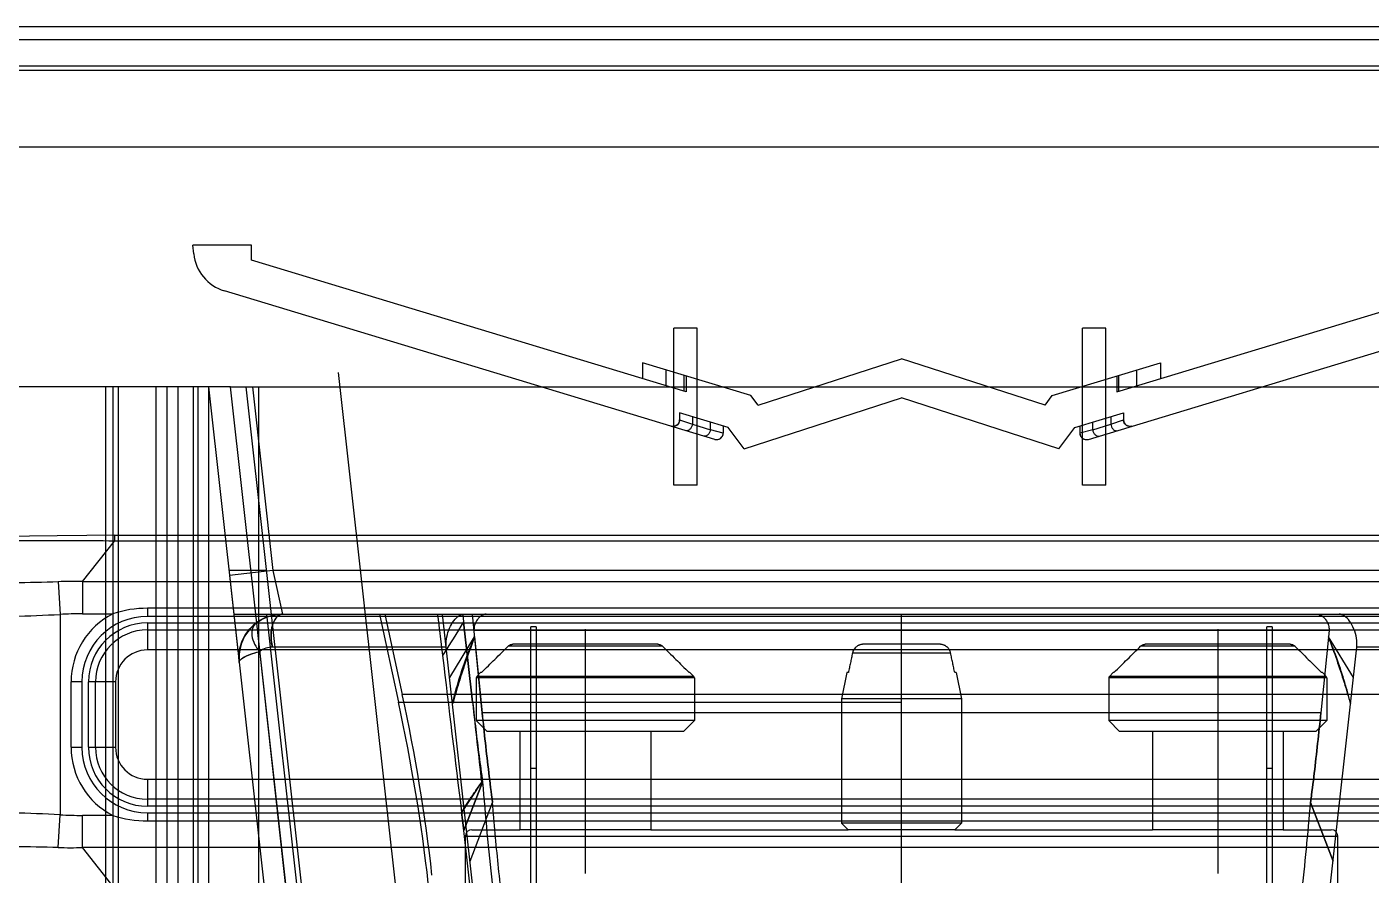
# Model space of a CAD drawing. Header units: millimetres. Extents: x -97344 to -49824, y -57049 to -40247.
# Drawn here: x -65579.8 to -65518.1, y -52831.3 to -52792.4 of the extents above; entities that cross this region are included whole.
import ezdxf

# ---------------------------------------------------------------- set-up
doc = ezdxf.new("R2010")
doc.units = ezdxf.units.MM
doc.header["$LTSCALE"] = 200
doc.linetypes.add('DOT_CENTER', pattern=[14, 12, -1, 0, -1])
for name, color, linetype in [('06___PRT_ALL_SURFS', 7, 'Continuous'), ('1', 7, 'Continuous'), ('DIM', 3, 'Continuous'), ('LAY0001', 7, 'Continuous'), ('PP025_18_1', 7, 'Continuous')]:
    doc.layers.add(name, color=color, linetype=linetype)

# ---------------------------------------------------------------- blocks, each defined once
blk = doc.blocks.new('23-D1020-B_EXTRUSION-MAIN-BODY_BASESTAND-0_5m_Absen-PL__363', base_point=(418.75, -61.98))
at = {"color": 7, "linetype": 'Continuous'}
for p, q in [((892.007, 18.02), (441.246, 18.02)), ((892.007, 17.82), (441.246, 17.82))]:
    blk.add_line(p, q, dxfattribs=at)
blk = doc.blocks.new('Top1', base_point=(668.75, -75.52))
blk.add_blockref('23-D1020-B_EXTRUSION-MAIN-BODY_BASESTAND-0_5m_Absen-PL__363', (418.75, -61.98))
blk = doc.blocks.new('*U1521')
blk.add_blockref('Top1', (0, -50.114))
blk = doc.blocks.new('*U1522')
at = {"layer": 'DIM', "color": 0, "linetype": 'ByBlock', "lineweight": -2, "transparency": 16777216}
blk.add_blockref('*U1521', (4000, 0), dxfattribs=at)
blk = doc.blocks.new('2250')
at = {"color": 7, "linetype": 'Continuous'}
for p, q in [((-45202.36, -64419.34), (-45473.202, -64419.34)), ((-45389.543, -64419.919), (-45286.019, -64419.919)), ((-45348.226, -64440.34), (-45348.226, -64433.15)), ((-45347.156, -64433.15), (-45348.226, -64433.15)), ((-45347.156, -64440.34), (-45347.156, -64433.15)), ((-45329.476, -64440.34), (-45329.476, -64433.15)), ((-45328.406, -64433.15), (-45329.476, -64433.15)), ((-45328.406, -64440.34), (-45328.406, -64433.15)), ((-45347.156, -64440.34), (-45348.226, -64440.34)), ((-45328.406, -64440.34), (-45329.476, -64440.34)), ((-45375.337, -64444.768), (-45373.872, -64442.909)), ((-45373.872, -64442.645), (-45373.872, -64442.909)), ((-45373.872, -64442.645), (-45301.69, -64442.645)), ((-45301.69, -64442.909), (-45373.872, -64442.909)), ((-45376.447, -64444.769), (-45376.359, -64446.27)), ((-45375.337, -64444.768), (-45375.337, -64446.24)), ((-45375.337, -64444.768), (-45300.224, -64444.768)), ((-45372.359, -64445.988), (-45372.359, -64446.362)), ((-45303.202, -64445.988), (-45372.359, -64445.988)), ((-45376.359, -64446.27), (-45376.359, -64455.455)), ((-45375.337, -64446.24), (-45373.941, -64446.24)), ((-45303.202, -64446.362), (-45372.359, -64446.362)), ((-45372.359, -64446.662), (-45372.359, -64447.901)), ((-45372.359, -64446.662), (-45303.202, -64446.662)), ((-45372.359, -64446.982), (-45303.202, -64446.982)), ((-45303.202, -64447.901), (-45372.359, -64447.901)), ((-45375.859, -64452.362), (-45375.859, -64449.362)), ((-45375.359, -64449.362), (-45375.859, -64449.362)), ((-45375.359, -64449.362), (-45375.359, -64452.362)), ((-45375.059, -64452.362), (-45375.059, -64449.362)), ((-45373.821, -64449.362), (-45375.059, -64449.362)), ((-45374.74, -64452.362), (-45374.74, -64449.362)), ((-45373.821, -64449.362), (-45373.821, -64452.362)), ((-45375.859, -64452.362), (-45375.359, -64452.362)), ((-45375.059, -64452.362), (-45373.821, -64452.362)), ((-45372.359, -64453.824), (-45372.359, -64455.062)), ((-45372.359, -64453.824), (-45303.202, -64453.824)), ((-45303.202, -64454.743), (-45372.359, -64454.743)), ((-45376.447, -64456.956), (-45376.359, -64455.455)), ((-45303.202, -64455.062), (-45372.359, -64455.062)), ((-45372.359, -64455.362), (-45372.359, -64455.737)), ((-45372.359, -64455.362), (-45303.202, -64455.362)), ((-45375.337, -64456.957), (-45375.337, -64455.485)), ((-45373.941, -64455.485), (-45375.337, -64455.485)), ((-45372.359, -64455.737), (-45303.202, -64455.737)), ((-45373.872, -64458.816), (-45375.337, -64456.957)), ((-45300.224, -64456.957), (-45375.337, -64456.957))]:
    blk.add_line(p, q, dxfattribs=at)
blk.add_lwpolyline([(-45373.872, -64442.645), (-45375.131, -64442.648), (-45376.498, -64442.661), (-45377.771, -64442.683), (-45378.966, -64442.712), (-45380.088, -64442.75), (-45381.144, -64442.794), (-45382.137, -64442.846), (-45383.071, -64442.906), (-45383.947, -64442.974), (-45384.767, -64443.051), (-45385.526, -64443.137), (-45386.223, -64443.235), (-45386.859, -64443.347), (-45387.345, -64443.457)], dxfattribs=at)
for centre, radius, start, end in [((-45375.887, -64464.074), 19.313, 88.368, 91.66007), ((-45375.332, -64463.822), 17.582, 90.01847, 93.35104), ((-45372.359, -64449.362), 3.5, 116.85842, 180), ((-45372.359, -64449.362), 3, 90, 180), ((-45372.359, -64449.362), 2.7, 90, 180), ((-45372.359, -64449.362), 2.381, 90, 180), ((-45372.359, -64449.362), 1.462, 90, 180), ((-45372.359, -64452.362), 3.5, 180, 243.14158), ((-45372.359, -64452.362), 3, 180, 270), ((-45372.359, -64452.362), 2.7, 180, 270), ((-45372.359, -64452.362), 2.381, 180, 270), ((-45372.359, -64452.362), 1.462, 180, 270), ((-45375.332, -64437.902), 17.582, 266.64896, 269.98153), ((-45375.887, -64437.651), 19.313, 268.33993, 271.632)]:
    blk.add_arc(centre, radius, start, end, dxfattribs=at)
for points, knots in [([(-45373.872, -64442.909), (-45375.258, -64442.894), (-45377.927, -64442.877), (-45381.16, -64442.964), (-45383.496, -64443.102), (-45384.961, -64443.229), (-45386.187, -64443.383), (-45386.92, -64443.507), (-45387.242, -64443.577)], [0, 0, 0, 0, 0.310172, 0.597298, 0.723477, 0.83381, 0.92626, 1, 1, 1, 1]), ([(-45389.096, -64445.584), (-45388.815, -64445.523), (-45388.162, -64445.391), (-45387.051, -64445.215), (-45385.695, -64445.061), (-45383.491, -64444.897), (-45380.383, -64444.818), (-45377.803, -64444.807), (-45376.447, -64444.769)], [0, 0, 0, 0, 0.068055, 0.157386, 0.265648, 0.390479, 0.679313, 1, 1, 1, 1]), ([(-45389.666, -64447.031), (-45389.385, -64446.996), (-45388.723, -64446.906), (-45387.585, -64446.776), (-45386.171, -64446.652), (-45383.84, -64446.506), (-45380.541, -64446.406), (-45377.799, -64446.342), (-45376.359, -64446.27)], [0, 0, 0, 0, 0.063719, 0.150349, 0.257652, 0.383035, 0.675656, 1, 1, 1, 1]), ([(-45376.359, -64455.455), (-45377.799, -64455.383), (-45380.541, -64455.319), (-45383.839, -64455.219), (-45386.17, -64455.073), (-45387.584, -64454.949), (-45388.723, -64454.818), (-45389.385, -64454.728), (-45389.666, -64454.693)], [0, 0, 0, 0, 0.32427, 0.616889, 0.742282, 0.849606, 0.936268, 1, 1, 1, 1]), ([(-45376.447, -64456.956), (-45377.803, -64456.917), (-45380.383, -64456.907), (-45383.49, -64456.828), (-45385.694, -64456.664), (-45387.05, -64456.51), (-45388.161, -64456.334), (-45388.815, -64456.201), (-45389.096, -64456.141)], [0, 0, 0, 0, 0.32062, 0.609453, 0.734293, 0.842573, 0.931932, 1, 1, 1, 1]), ([(-45387.273, -64458.138), (-45386.95, -64458.209), (-45386.218, -64458.34), (-45384.992, -64458.496), (-45383.526, -64458.618), (-45381.849, -64458.719), (-45379.997, -64458.794), (-45378.02, -64458.83), (-45375.965, -64458.836), (-45374.573, -64458.827), (-45373.872, -64458.816)], [0, 0, 0, 0, 0.073694, 0.165979, 0.275806, 0.401933, 0.541117, 0.689391, 0.843353, 1, 1, 1, 1])]:
    blk.add_open_spline(points, degree=3, knots=knots, dxfattribs=at)
for points in [[(-45372.359, -64445.988), (-45372.893, -64445.988), (-45373.433, -64446.075), (-45373.941, -64446.24)], [(-45373.941, -64455.485), (-45373.433, -64455.65), (-45372.893, -64455.737), (-45372.359, -64455.737)]]:
    blk.add_open_spline(points, degree=3, dxfattribs=at)
at = {"layer": '06___PRT_ALL_SURFS', "color": 7, "linetype": 'Continuous'}
blk.add_line((-45381.773, -64424.84), (-45293.789, -64424.84), dxfattribs=at)
at = {"layer": 'LAY0001', "color": 7, "linetype": 'Continuous'}
for p, q in [((-45370.237, -64429.743), (-45370.281, -64429.34)), ((-45367.581, -64429.34), (-45370.281, -64429.34)), ((-45367.581, -64430.038), (-45367.581, -64429.34)), ((-45347.659, -64436.072), (-45367.581, -64430.038)), ((-45327.903, -64436.072), (-45307.981, -64430.038)), ((-45346.346, -64438.246), (-45368.829, -64431.437)), ((-45329.216, -64438.246), (-45306.733, -64431.437)), ((-45349.659, -64434.735), (-45349.659, -64435.466)), ((-45344.694, -64436.238), (-45349.659, -64434.735)), ((-45348.575, -64435.794), (-45348.575, -64435.063)), ((-45344.362, -64436.685), (-45337.781, -64434.553)), ((-45331.199, -64436.685), (-45337.781, -64434.553)), ((-45330.868, -64436.238), (-45325.903, -64434.735)), ((-45326.986, -64435.794), (-45326.986, -64435.063)), ((-45325.903, -64434.735), (-45325.903, -64435.466)), ((-45359.597, -64471.137), (-45363.595, -64435.177)), ((-45347.747, -64436.045), (-45347.747, -64435.314)), ((-45347.659, -64435.34), (-45347.659, -64436.072)), ((-45327.903, -64435.34), (-45327.903, -64436.072)), ((-45327.815, -64436.045), (-45327.815, -64435.314)), ((-45368.553, -64435.84), (-45391.579, -64435.84)), ((-45374.27, -64470.8), (-45374.27, -64435.84)), ((-45373.928, -64470.8), (-45373.928, -64435.84)), ((-45373.688, -64470.8), (-45373.688, -64435.84)), ((-45371.967, -64435.84), (-45371.967, -64465.8)), ((-45371.467, -64435.84), (-45371.467, -64466.3)), ((-45370.967, -64435.84), (-45370.967, -64470.8)), ((-45370.267, -64435.84), (-45370.267, -64470.8)), ((-45370.053, -64435.84), (-45370.053, -64467.714)), ((-45369.559, -64435.84), (-45368.4, -64446.26)), ((-45369.553, -64435.84), (-45369.553, -64468.214)), ((-45367.394, -64446.26), (-45368.553, -64435.84)), ((-45368.553, -64435.84), (-45306.009, -64435.84)), ((-45367.848, -64435.84), (-45363.973, -64470.693)), ((-45367.546, -64435.84), (-45366.61, -64444.26)), ((-45367.267, -64435.84), (-45367.267, -64470.8)), ((-45345, -64438.679), (-45337.781, -64436.34)), ((-45344.362, -64436.685), (-45344.694, -64436.238)), ((-45330.562, -64438.679), (-45337.781, -64436.34)), ((-45331.199, -64436.685), (-45330.868, -64436.238)), ((-45347.959, -64437.026), (-45347.959, -64437.353)), ((-45345.724, -64437.702), (-45347.959, -64437.026)), ((-45347.959, -64437.353), (-45347.373, -64437.557)), ((-45347.373, -64437.203), (-45347.373, -64437.557)), ((-45347.373, -64437.557), (-45346.545, -64437.808)), ((-45346.545, -64437.808), (-45346.545, -64437.454)), ((-45329.837, -64437.702), (-45327.603, -64437.026)), ((-45329.017, -64437.808), (-45329.017, -64437.454)), ((-45329.017, -64437.808), (-45328.189, -64437.557)), ((-45328.189, -64437.203), (-45328.189, -64437.557)), ((-45328.189, -64437.557), (-45327.603, -64437.353)), ((-45327.603, -64437.026), (-45327.603, -64437.353)), ((-45345.959, -64437.959), (-45346.545, -64437.808)), ((-45345.959, -64437.631), (-45345.959, -64437.959)), ((-45345, -64438.679), (-45345.724, -64437.702)), ((-45330.562, -64438.679), (-45329.837, -64437.702)), ((-45329.603, -64437.631), (-45329.603, -64437.959)), ((-45329.017, -64437.808), (-45329.603, -64437.959)), ((-45366.912, -64444.26), (-45368.623, -64444.26)), ((-45366.61, -64444.26), (-45368.598, -64444.481)), ((-45308.951, -64444.26), (-45366.61, -64444.26)), ((-45366.61, -64444.26), (-45366.166, -64446.26)), ((-45368.598, -64444.481), (-45368.153, -64448.481)), ((-45368.4, -64446.26), (-45365.561, -64471.8)), ((-45368.4, -64446.26), (-45314.09, -64446.26)), ((-45367.406, -64446.26), (-45365.044, -64467.5)), ((-45364.627, -64471.148), (-45367.394, -64446.26)), ((-45366.897, -64446.26), (-45364.592, -64466.988)), ((-45366.825, -64446.371), (-45366.497, -64446.287)), ((-45366.498, -64446.287), (-45366.166, -64446.26)), ((-45361.72, -64446.26), (-45360.847, -64450.291)), ((-45361.472, -64446.26), (-45360.674, -64449.946)), ((-45359.056, -64446.26), (-45358.828, -64448.156)), ((-45356.286, -64469.08), (-45358.823, -64446.26)), ((-45357.899, -64446.26), (-45357.86, -64446.614)), ((-45357.453, -64450.291), (-45357.86, -64446.614)), ((-45357.86, -64446.614), (-45357.453, -64450.291)), ((-45357.006, -64450.785), (-45357.457, -64446.26)), ((-45337.781, -64477.386), (-45337.781, -64446.26)), ((-45358.5, -64449.161), (-45357.354, -64447.3)), ((-45318.178, -64447.006), (-45357.383, -64447.006)), ((-45357.354, -64447.3), (-45357.006, -64450.785)), ((-45318.178, -64447.006), (-45318.555, -64450.785)), ((-45317.061, -64449.161), (-45318.208, -64447.3)), ((-45358.655, -64447.772), (-45366.618, -64447.772)), ((-45319.276, -64469.08), (-45316.907, -64447.772)), ((-45308.944, -64447.772), (-45316.907, -64447.772)), ((-45360.847, -64450.291), (-45337.781, -64450.291)), ((-45314.888, -64449.946), (-45360.674, -64449.946)), ((-45318.555, -64450.785), (-45357.006, -64450.785)), ((-45357.04, -64453.959), (-45357.954, -64455.343)), ((-45356.991, -64453.953), (-45357.85, -64456.18)), ((-45357.85, -64456.18), (-45356.991, -64453.953)), ((-45357.85, -64456.18), (-45357.954, -64455.342)), ((-45357.954, -64455.343), (-45357.85, -64456.18)), ((-45357.564, -64457.577), (-45356.535, -64454.889)), ((-45319.026, -64454.889), (-45317.997, -64457.577)), ((-45317.997, -64457.577), (-45319.026, -64454.889)), ((-45356.554, -64467.836), (-45357.85, -64456.18)), ((-45356.615, -64467.293), (-45357.85, -64456.18))]:
    blk.add_line(p, q, dxfattribs=at)
for points in [[(-45347.959, -64437.353), (-45347.962, -64437.399), (-45347.973, -64437.444), (-45347.991, -64437.488), (-45348.015, -64437.527), (-45348.045, -64437.563), (-45348.08, -64437.594), (-45348.119, -64437.618), (-45348.162, -64437.637), (-45348.207, -64437.648), (-45348.253, -64437.653), (-45348.3, -64437.65), (-45348.346, -64437.64)], [(-45327.216, -64437.64), (-45327.261, -64437.65), (-45327.308, -64437.653), (-45327.355, -64437.648), (-45327.4, -64437.637), (-45327.442, -64437.618), (-45327.482, -64437.594), (-45327.517, -64437.563), (-45327.547, -64437.527), (-45327.571, -64437.487), (-45327.588, -64437.444), (-45327.599, -64437.399), (-45327.603, -64437.353)], [(-45346.346, -64438.246), (-45346.3, -64438.256), (-45346.253, -64438.258), (-45346.207, -64438.254), (-45346.162, -64438.242), (-45346.119, -64438.224), (-45346.08, -64438.199), (-45346.045, -64438.169), (-45346.015, -64438.133), (-45345.991, -64438.093), (-45345.973, -64438.05), (-45345.962, -64438.005), (-45345.959, -64437.959)], [(-45329.603, -64437.959), (-45329.599, -64438.005), (-45329.588, -64438.05), (-45329.571, -64438.093), (-45329.547, -64438.133), (-45329.517, -64438.169), (-45329.482, -64438.199), (-45329.442, -64438.224), (-45329.399, -64438.242), (-45329.354, -64438.254), (-45329.308, -64438.258), (-45329.261, -64438.256), (-45329.216, -64438.246)], [(-45368.153, -64448.479), (-45368.163, -64448.15), (-45368.116, -64447.816), (-45368.013, -64447.493), (-45367.858, -64447.194), (-45367.659, -64446.929), (-45367.413, -64446.696), (-45367.133, -64446.509), (-45366.825, -64446.371)], [(-45368.153, -64448.481), (-45368.162, -64448.147), (-45368.114, -64447.811), (-45368.01, -64447.487), (-45367.856, -64447.191), (-45367.656, -64446.927), (-45367.411, -64446.694), (-45367.13, -64446.508), (-45366.824, -64446.371)], [(-45367.362, -64446.657), (-45367.674, -64446.947), (-45367.917, -64447.294), (-45368.077, -64447.672), (-45368.157, -64448.071), (-45368.154, -64448.476)], [(-45367.362, -64446.657), (-45367.655, -64446.925), (-45367.9, -64447.264), (-45368.063, -64447.629), (-45368.153, -64448.036), (-45368.152, -64448.489)], [(-45366.165, -64446.26), (-45366.479, -64446.284), (-45366.788, -64446.359), (-45367.085, -64446.483), (-45367.362, -64446.657)], [(-45366.165, -64446.26), (-45366.482, -64446.285), (-45366.789, -64446.359), (-45367.085, -64446.484)]]:
    blk.add_lwpolyline(points, dxfattribs=at)
for centre, radius, start, end in [((-45368.249, -64429.522), 2, 186.34395, 253.15063), ((-45348.259, -64437.353), 0.3, 253.15063, 0), ((-45327.303, -64437.353), 0.3, 180, 286.84937), ((-45346.259, -64437.959), 0.3, 253.15063, 0), ((-45329.303, -64437.959), 0.3, 180, 286.84937), ((-45366.166, -64448.26), 2, 90, 186.34395), ((-44734.231, -64838.873), 736.737, 147.830299, 147.971935), ((-45366.618, -64448.772), 1, 89.99835, 126.73245), ((-42519.347, -64106.588), 2859.952, 186.859293, 187.004298), ((-42547.951, -64110.065), 2831.137, 186.858571, 187.005072), ((-44617.964, -64367.937), 744.062, 186.3548, 186.638314), ((-44286.573, -64333.16), 1077.262, 186.242245, 186.438738)]:
    blk.add_arc(centre, radius, start, end, dxfattribs=at)
for centre, major_axis, ratio, start_param, end_param in [((-45757.651, -64350.608), (395.294, -136.352), 0.37703, 0.176957, 0.22489), ((-45756.102, -64350.608), (393.924, -135.879), 0.37703, 0.176957, 0.22489), ((-45158.895, -64350.608), (167.365, 173.845), 0.61463, 2.642162, 2.669125), ((-45518.069, -64350.608), (168.194, -174.706), 0.61463, 0.472468, 0.496999)]:
    blk.add_ellipse(centre, major_axis=major_axis, ratio=ratio, start_param=start_param, end_param=end_param, dxfattribs=at)
for points, knots in [([(-45347.373, -64437.557), (-45347.379, -64437.597), (-45347.398, -64437.659), (-45347.44, -64437.733), (-45347.481, -64437.783), (-45347.529, -64437.821), (-45347.579, -64437.845), (-45347.628, -64437.852), (-45347.658, -64437.848), (-45347.672, -64437.844)], [0, 0, 0, 0, 0.266906, 0.410935, 0.552183, 0.683904, 0.802494, 0.906754, 1, 1, 1, 1]), ([(-45328.189, -64437.557), (-45328.182, -64437.597), (-45328.164, -64437.659), (-45328.121, -64437.733), (-45328.08, -64437.783), (-45328.033, -64437.821), (-45327.983, -64437.845), (-45327.934, -64437.852), (-45327.903, -64437.848), (-45327.889, -64437.844)], [0, 0, 0, 0, 0.266908, 0.410937, 0.552184, 0.683905, 0.802495, 0.906755, 1, 1, 1, 1]), ([(-45346.545, -64437.808), (-45346.551, -64437.85), (-45346.57, -64437.913), (-45346.615, -64437.988), (-45346.656, -64438.038), (-45346.704, -64438.074), (-45346.754, -64438.096), (-45346.801, -64438.103), (-45346.83, -64438.099), (-45346.844, -64438.095)], [0, 0, 0, 0, 0.275858, 0.42209, 0.563552, 0.693527, 0.809296, 0.910265, 1, 1, 1, 1]), ([(-45329.017, -64437.808), (-45329.011, -64437.85), (-45328.991, -64437.913), (-45328.947, -64437.988), (-45328.905, -64438.038), (-45328.857, -64438.074), (-45328.808, -64438.096), (-45328.761, -64438.103), (-45328.731, -64438.099), (-45328.718, -64438.095)], [0, 0, 0, 0, 0.27586, 0.422091, 0.563553, 0.693528, 0.809297, 0.910266, 1, 1, 1, 1]), ([(-45367.362, -64446.657), (-45367.436, -64446.712), (-45367.528, -64446.844), (-45367.573, -64447.054), (-45367.57, -64447.315), (-45367.463, -64447.642), (-45367.306, -64447.871), (-45367.216, -64447.97)], [0, 0, 0, 0, 0.191559, 0.307856, 0.437817, 0.723279, 1, 1, 1, 1]), ([(-45366.166, -64446.26), (-45366.195, -64446.26), (-45366.236, -64446.266), (-45366.285, -64446.285), (-45366.315, -64446.3), (-45366.345, -64446.319), (-45366.386, -64446.35), (-45366.438, -64446.401), (-45366.498, -64446.48), (-45366.577, -64446.62), (-45366.653, -64446.842), (-45366.697, -64447.145), (-45366.69, -64447.464), (-45366.649, -64447.673), (-45366.618, -64447.772)], [0, 0, 0, 0, 0.050982, 0.070209, 0.089308, 0.109072, 0.130376, 0.178244, 0.234154, 0.298894, 0.454349, 0.635662, 0.822084, 1, 1, 1, 1]), ([(-45366.618, -64447.772), (-45366.63, -64447.733), (-45366.652, -64447.648), (-45366.676, -64447.517), (-45366.687, -64447.404), (-45366.691, -64447.317), (-45366.692, -64447.255), (-45366.691, -64447.192), (-45366.686, -64447.105), (-45366.675, -64446.992), (-45366.649, -64446.853), (-45366.609, -64446.714), (-45366.556, -64446.581), (-45366.487, -64446.461), (-45366.406, -64446.363), (-45366.313, -64446.293), (-45366.229, -64446.263), (-45366.18, -64446.26), (-45366.165, -64446.26)], [0, 0, 0, 0, 0.069128, 0.150922, 0.228446, 0.265172, 0.300389, 0.335599, 0.3723, 0.449714, 0.531307, 0.614997, 0.698044, 0.777408, 0.850457, 0.915946, 0.97491, 1, 1, 1, 1]), ([(-45358.655, -64447.772), (-45358.668, -64447.648), (-45358.657, -64447.383), (-45358.558, -64446.997), (-45358.384, -64446.642), (-45358.157, -64446.365), (-45357.942, -64446.26), (-45357.842, -64446.26)], [0, 0, 0, 0, 0.202467, 0.423866, 0.641706, 0.837727, 1, 1, 1, 1]), ([(-45356.834, -64446.26), (-45356.874, -64446.26), (-45356.956, -64446.277), (-45357.065, -64446.339), (-45357.16, -64446.422), (-45357.238, -64446.518), (-45357.298, -64446.618), (-45357.342, -64446.718), (-45357.371, -64446.815), (-45357.386, -64446.911), (-45357.386, -64446.975), (-45357.383, -64447.006)], [0, 0, 0, 0, 0.118955, 0.242251, 0.367875, 0.490966, 0.606998, 0.713285, 0.811692, 0.906124, 1, 1, 1, 1]), ([(-45318.728, -64446.26), (-45318.688, -64446.26), (-45318.606, -64446.277), (-45318.496, -64446.339), (-45318.401, -64446.422), (-45318.323, -64446.518), (-45318.263, -64446.619), (-45318.219, -64446.718), (-45318.191, -64446.815), (-45318.175, -64446.911), (-45318.175, -64446.975), (-45318.178, -64447.006)], [0, 0, 0, 0, 0.118842, 0.242038, 0.367734, 0.490979, 0.607417, 0.713797, 0.812098, 0.906274, 1, 1, 1, 1]), ([(-45316.907, -64447.772), (-45316.892, -64447.637), (-45316.908, -64447.35), (-45317.023, -64446.942), (-45317.211, -64446.59), (-45317.44, -64446.341), (-45317.633, -64446.26), (-45317.72, -64446.26)], [0, 0, 0, 0, 0.220375, 0.457787, 0.682708, 0.859817, 1, 1, 1, 1]), ([(-45358.368, -64450.347), (-45358.292, -64450.026), (-45358.111, -64449.363), (-45357.781, -64448.343), (-45357.506, -64447.654), (-45357.354, -64447.3)], [0, 0, 0, 0, 0.307988, 0.64057, 1, 1, 1, 1]), ([(-45357.354, -64447.3), (-45357.489, -64447.652), (-45357.742, -64448.345), (-45358.076, -64449.372), (-45358.274, -64450.045), (-45358.365, -64450.375)], [0, 0, 0, 0, 0.349817, 0.683398, 1, 1, 1, 1]), ([(-45317.193, -64450.347), (-45317.273, -64450.025), (-45317.457, -64449.362), (-45317.789, -64448.343), (-45318.06, -64447.654), (-45318.208, -64447.3)], [0, 0, 0, 0, 0.309414, 0.641857, 1, 1, 1, 1]), ([(-45318.208, -64447.3), (-45318.077, -64447.651), (-45317.829, -64448.343), (-45317.492, -64449.369), (-45317.29, -64450.043), (-45317.196, -64450.375)], [0, 0, 0, 0, 0.347434, 0.681009, 1, 1, 1, 1]), ([(-45368.153, -64448.481), (-45368.162, -64448.406), (-45367.99, -64448.239), (-45367.668, -64448.101), (-45367.381, -64448.016), (-45367.216, -64447.97)], [0, 0, 0, 0, 0.202915, 0.535284, 1, 1, 1, 1]), ([(-45368.153, -64448.481), (-45368.158, -64448.439), (-45368.12, -64448.366), (-45368.038, -64448.295), (-45367.889, -64448.198), (-45367.613, -64448.081), (-45367.364, -64448.008), (-45367.216, -64447.97)], [0, 0, 0, 0, 0.112503, 0.194224, 0.299009, 0.588295, 1, 1, 1, 1]), ([(-45357.446, -64450.291), (-45357.401, -64450.707), (-45357.307, -64451.53), (-45357.155, -64452.751), (-45357.047, -64453.555), (-45356.991, -64453.953)], [0, 0, 0, 0, 0.339936, 0.673282, 1, 1, 1, 1]), ([(-45357.006, -64450.785), (-45356.961, -64451.243), (-45356.866, -64452.158), (-45356.708, -64453.526), (-45356.595, -64454.437), (-45356.535, -64454.891)], [0, 0, 0, 0, 0.334293, 0.66745, 1, 1, 1, 1]), ([(-45356.535, -64454.889), (-45356.595, -64454.436), (-45356.709, -64453.526), (-45356.866, -64452.158), (-45356.96, -64451.243), (-45357.006, -64450.785)], [0, 0, 0, 0, 0.332308, 0.665582, 1, 1, 1, 1]), ([(-45319.026, -64454.889), (-45318.967, -64454.443), (-45318.854, -64453.542), (-45318.697, -64452.174), (-45318.602, -64451.251), (-45318.555, -64450.785)], [0, 0, 0, 0, 0.326277, 0.659582, 1, 1, 1, 1]), ([(-45318.555, -64450.785), (-45318.602, -64451.251), (-45318.697, -64452.174), (-45318.854, -64453.542), (-45318.967, -64454.443), (-45319.026, -64454.889)], [0, 0, 0, 0, 0.340427, 0.67374, 1, 1, 1, 1]), ([(-45357.954, -64455.342), (-45357.918, -64455.284), (-45357.843, -64455.166), (-45357.726, -64454.985), (-45357.602, -64454.796), (-45357.474, -64454.599), (-45357.336, -64454.395), (-45357.191, -64454.182), (-45357.091, -64454.038), (-45357.04, -64453.964)], [0, 0, 0, 0, 0.123861, 0.254276, 0.390619, 0.532636, 0.681725, 0.837694, 1, 1, 1, 1]), ([(-45356.127, -64459.129), (-45356.179, -64458.661), (-45356.279, -64457.721), (-45356.415, -64456.308), (-45356.496, -64455.362), (-45356.535, -64454.889)], [0, 0, 0, 0, 0.331977, 0.665315, 1, 1, 1, 1])]:
    blk.add_open_spline(points, degree=3, knots=knots, dxfattribs=at)
at = {"layer": 'PP025_18_1', "color": 7, "linetype": 'Continuous'}
for p, q in [((-45354.781, -64468.59), (-45354.781, -64446.84)), ((-45354.531, -64446.84), (-45354.781, -64446.84)), ((-45354.531, -64446.84), (-45354.531, -64468.59)), ((-45321.031, -64468.59), (-45321.031, -64446.84)), ((-45320.781, -64446.84), (-45321.031, -64446.84)), ((-45320.781, -64446.84), (-45320.781, -64468.59)), ((-45354.531, -64453.34), (-45354.781, -64453.34)), ((-45320.781, -64453.34), (-45321.031, -64453.34))]:
    blk.add_line(p, q, dxfattribs=at)
blk = doc.blocks.new('*U1514')
at = {"layer": 'DIM', "color": 3}
blk.add_blockref('2250', (45347.11, 64440.647), dxfattribs=at)
blk = doc.blocks.new('*U1516')
at = {"layer": 'DIM', "color": 0, "linetype": 'ByBlock', "lineweight": -2, "transparency": 16777216}
blk.add_blockref('*U1514', (4000, 0), dxfattribs=at)
blk = doc.blocks.new('23-D0548-A_POSITION-PIN-CLAMP_Absen-X5', base_point=(134.75, -182.349))
at = {"color": 7, "linetype": 'Continuous'}
for p, q in [((139.25, -172.849), (139.75, -172.349)), ((141.709, -172.349), (139.75, -172.349)), ((139.75, -182.349), (139.75, -172.349)), ((141.95, -172.549), (141.779, -172.379)), ((141.95, -172.587), (141.95, -172.549)), ((139.25, -174.349), (139.25, -172.849)), ((134.75, -175.349), (134.75, -174.349)), ((139.25, -174.349), (134.75, -174.349)), ((139.25, -180.349), (139.25, -174.349)), ((143.25, -180.671), (143.25, -174.027)), ((134.75, -179.349), (134.75, -175.349)), ((134.75, -180.349), (134.75, -179.349)), ((139.25, -180.349), (134.75, -180.349)), ((139.25, -181.849), (139.25, -180.349)), ((139.25, -181.849), (139.75, -182.349)), ((141.709, -182.349), (139.75, -182.349)), ((141.95, -182.149), (141.779, -182.32)), ((141.95, -182.149), (141.95, -182.112))]:
    blk.add_line(p, q, dxfattribs=at)
at = {"color": 140, "linetype": 'Continuous'}
for p, q in [((141.709, -182.349), (141.709, -172.349)), ((141.779, -182.32), (141.779, -172.379)), ((143.162, -180.887), (143.162, -173.812))]:
    blk.add_line(p, q, dxfattribs=at)
at = {"color": 7, "linetype": 'Continuous'}
for centre, start, end in [((141.709, -172.449), 45, 90), ((141.709, -182.249), 270, 315)]:
    blk.add_arc(centre, 0.1, start, end, dxfattribs=at)
for points in [[(141.95, -172.587), (142.264, -172.903), (142.557, -173.199), (142.871, -173.518), (143.162, -173.812)], [(143.162, -173.812), (143.2, -173.858), (143.227, -173.911), (143.237, -173.939), (143.244, -173.968), (143.249, -173.998), (143.25, -174.027)], [(143.162, -180.887), (142.871, -181.181), (142.557, -181.5), (142.264, -181.795), (141.95, -182.112)], [(143.25, -180.671), (143.249, -180.701), (143.244, -180.731), (143.238, -180.757), (143.227, -180.788), (143.216, -180.813), (143.2, -180.84), (143.18, -180.867), (143.162, -180.887)]]:
    blk.add_spline(points, degree=3, dxfattribs=at)
at = {"layer": '1', "color": 1, "linetype": 'DOT_CENTER'}
for p, q in [((143.709, -177.349), (132.75, -177.349)), ((143.95, -177.349), (139.779, -177.349))]:
    blk.add_line(p, q, dxfattribs=at)
blk = doc.blocks.new('23-D0549-A_WHEEL-INSERT-PIN_Absen-X5', base_point=(134.75, -165.599))
at = {"color": 7, "linetype": 'Continuous'}
for p, q in [((134.75, -160.399), (135.05, -160.099)), ((135.05, -165.599), (135.05, -160.099)), ((140.75, -160.099), (135.05, -160.099)), ((141.95, -160.339), (140.75, -160.099)), ((134.75, -161.349), (134.75, -160.399)), ((141.95, -160.412), (141.95, -160.339)), ((134.75, -164.349), (134.75, -161.349)), ((143.25, -164.589), (143.25, -161.11)), ((134.75, -165.299), (134.75, -164.349)), ((134.75, -165.299), (135.05, -165.599)), ((140.75, -165.599), (135.05, -165.599)), ((141.95, -165.359), (140.75, -165.599)), ((141.95, -165.359), (141.95, -165.287))]:
    blk.add_line(p, q, dxfattribs=at)
at = {"color": 140, "linetype": 'Continuous'}
for p, q in [((140.75, -165.599), (140.75, -160.099)), ((142.848, -165.101), (142.848, -160.598))]:
    blk.add_line(p, q, dxfattribs=at)
at = {"color": 7, "linetype": 'Continuous'}
for points in [[(142.848, -160.598), (142.626, -160.552), (142.399, -160.505), (142.177, -160.459), (141.95, -160.412)], [(143.25, -161.11), (143.248, -161.066), (143.243, -161.022), (143.234, -160.979), (143.222, -160.937), (143.207, -160.895), (143.188, -160.856), (143.165, -160.818), (143.14, -160.782), (143.08, -160.717), (143.011, -160.664), (142.932, -160.623), (142.848, -160.598)], [(141.95, -165.287), (142.177, -165.24), (142.399, -165.194), (142.626, -165.147), (142.848, -165.101)], [(142.848, -165.101), (142.891, -165.09), (142.932, -165.076), (142.975, -165.056), (143.011, -165.035), (143.047, -165.01), (143.08, -164.982), (143.114, -164.949), (143.14, -164.917), (143.165, -164.881), (143.188, -164.843), (143.207, -164.803), (143.222, -164.762), (143.235, -164.717), (143.243, -164.677), (143.248, -164.63), (143.25, -164.589)]]:
    blk.add_spline(points, degree=3, dxfattribs=at)
at = {"layer": '1', "color": 1, "linetype": 'DOT_CENTER'}
blk.add_line((132.75, -162.849), (143.95, -162.849), dxfattribs=at)
blk = doc.blocks.new('23-D0546-A_CLAMP-DISK_Absen-X5', base_point=(128.75, -182.849))
at = {"color": 140, "linetype": 'Continuous'}
for p, q in [((129.05, -142.849), (129.05, -182.849)), ((134.45, -142.849), (134.45, -182.849))]:
    blk.add_line(p, q, dxfattribs=at)
at = {"color": 7, "linetype": 'Continuous'}
for p, q in [((129.05, -142.849), (134.45, -142.849)), ((128.75, -143.149), (128.75, -145.349)), ((134.75, -143.149), (134.75, -145.349)), ((128.75, -145.349), (128.75, -180.349)), ((134.75, -146.349), (134.75, -145.349)), ((134.75, -150.349), (134.75, -146.349)), ((134.75, -151.349), (134.75, -150.349)), ((134.75, -151.349), (134.75, -160.399)), ((134.75, -161.349), (134.75, -160.399)), ((134.75, -164.349), (134.75, -161.349)), ((134.75, -165.299), (134.75, -164.349)), ((134.75, -165.299), (134.75, -174.349)), ((134.75, -175.349), (134.75, -174.349)), ((134.75, -179.349), (134.75, -175.349)), ((134.75, -180.349), (134.75, -179.349)), ((128.75, -180.349), (128.75, -182.549)), ((134.75, -180.349), (134.75, -182.549)), ((129.05, -182.849), (134.45, -182.849))]:
    blk.add_line(p, q, dxfattribs=at)
for centre, start, end in [((129.05, -143.149), 90, 180), ((134.45, -143.149), 0, 90), ((129.05, -182.549), 180, 270), ((134.45, -182.549), 270, 0)]:
    blk.add_arc(centre, 0.3, start, end, dxfattribs=at)
at = {"layer": '1', "color": 1, "linetype": 'DOT_CENTER'}
blk.add_line((127.05, -162.849), (136.45, -162.849), dxfattribs=at)
blk = doc.blocks.new('23-D0548-A_POSITION-PIN-CLAMP_Absen-X5_2', base_point=(134.75, -153.349))
at = {"color": 7, "linetype": 'Continuous'}
for p, q in [((139.25, -143.849), (139.75, -143.349)), ((139.75, -153.349), (139.75, -143.349)), ((141.709, -143.349), (139.75, -143.349)), ((141.95, -143.549), (141.779, -143.379)), ((141.95, -143.587), (141.95, -143.549)), ((139.25, -145.349), (139.25, -143.849)), ((134.75, -146.349), (134.75, -145.349)), ((139.25, -145.349), (134.75, -145.349)), ((139.25, -151.349), (139.25, -145.349)), ((143.25, -151.671), (143.25, -145.027)), ((134.75, -150.349), (134.75, -146.349)), ((134.75, -151.349), (134.75, -150.349)), ((139.25, -151.349), (134.75, -151.349)), ((139.25, -152.849), (139.25, -151.349)), ((139.25, -152.849), (139.75, -153.349)), ((141.709, -153.349), (139.75, -153.349)), ((141.95, -153.149), (141.779, -153.32)), ((141.95, -153.149), (141.95, -153.112))]:
    blk.add_line(p, q, dxfattribs=at)
at = {"color": 140, "linetype": 'Continuous'}
for p, q in [((141.709, -153.349), (141.709, -143.349)), ((141.779, -153.32), (141.779, -143.379)), ((143.162, -151.887), (143.162, -144.812))]:
    blk.add_line(p, q, dxfattribs=at)
at = {"color": 7, "linetype": 'Continuous'}
for centre, start, end in [((141.709, -143.449), 45, 90), ((141.709, -153.249), 270, 315)]:
    blk.add_arc(centre, 0.1, start, end, dxfattribs=at)
for points in [[(141.95, -143.587), (142.264, -143.903), (142.557, -144.199), (142.871, -144.518), (143.162, -144.812)], [(143.162, -144.812), (143.18, -144.832), (143.2, -144.858), (143.216, -144.886), (143.227, -144.911), (143.238, -144.942), (143.244, -144.968), (143.249, -144.998), (143.25, -145.027)], [(143.162, -151.887), (142.871, -152.181), (142.557, -152.5), (142.264, -152.795), (141.95, -153.112)], [(143.25, -151.671), (143.244, -151.731), (143.227, -151.788), (143.215, -151.815), (143.2, -151.84), (143.18, -151.867), (143.162, -151.887)]]:
    blk.add_spline(points, degree=3, dxfattribs=at)
at = {"layer": '1', "color": 1, "linetype": 'DOT_CENTER'}
for p, q in [((143.709, -148.349), (132.75, -148.349)), ((143.95, -148.349), (139.779, -148.349))]:
    blk.add_line(p, q, dxfattribs=at)
blk = doc.blocks.new('23-A0282-B_CLAMP-HANDLE-WITH-DISK_CLAMP_Absen-X5__23', base_point=(-66.75, -192.849))
for name, p in [('23-D0546-A_CLAMP-DISK_Absen-X5', (128.75, -182.849)), ('23-D0548-A_POSITION-PIN-CLAMP_Absen-X5_2', (134.75, -153.349)), ('23-D0549-A_WHEEL-INSERT-PIN_Absen-X5', (134.75, -165.599)), ('23-D0548-A_POSITION-PIN-CLAMP_Absen-X5', (134.75, -182.349))]:
    blk.add_blockref(name, p)
blk = doc.blocks.new('23-A0281-B_CLAMP_TILE-TUBE-Ø50_Absen-X5__24', base_point=(-209, -208.849))
blk.add_blockref('23-A0282-B_CLAMP-HANDLE-WITH-DISK_CLAMP_Absen-X5__23', (-66.75, -192.849))

msp = doc.modelspace()

# ---------------------------------------------------------------- block references
at = {"rotation": 90}
msp.add_blockref('23-A0281-B_CLAMP_TILE-TUBE-Ø50_Absen-X5__24', (-65493.665, -53172.939), dxfattribs=at)
at = {"layer": 'DIM', "color": 3}
for name, p in [('*U1522', (-69539.665, -52837.614)), ('*U1516', (-69548.994, -52813.697))]:
    msp.add_blockref(name, p, dxfattribs=at)

doc.saveas('drawing.dxf')
